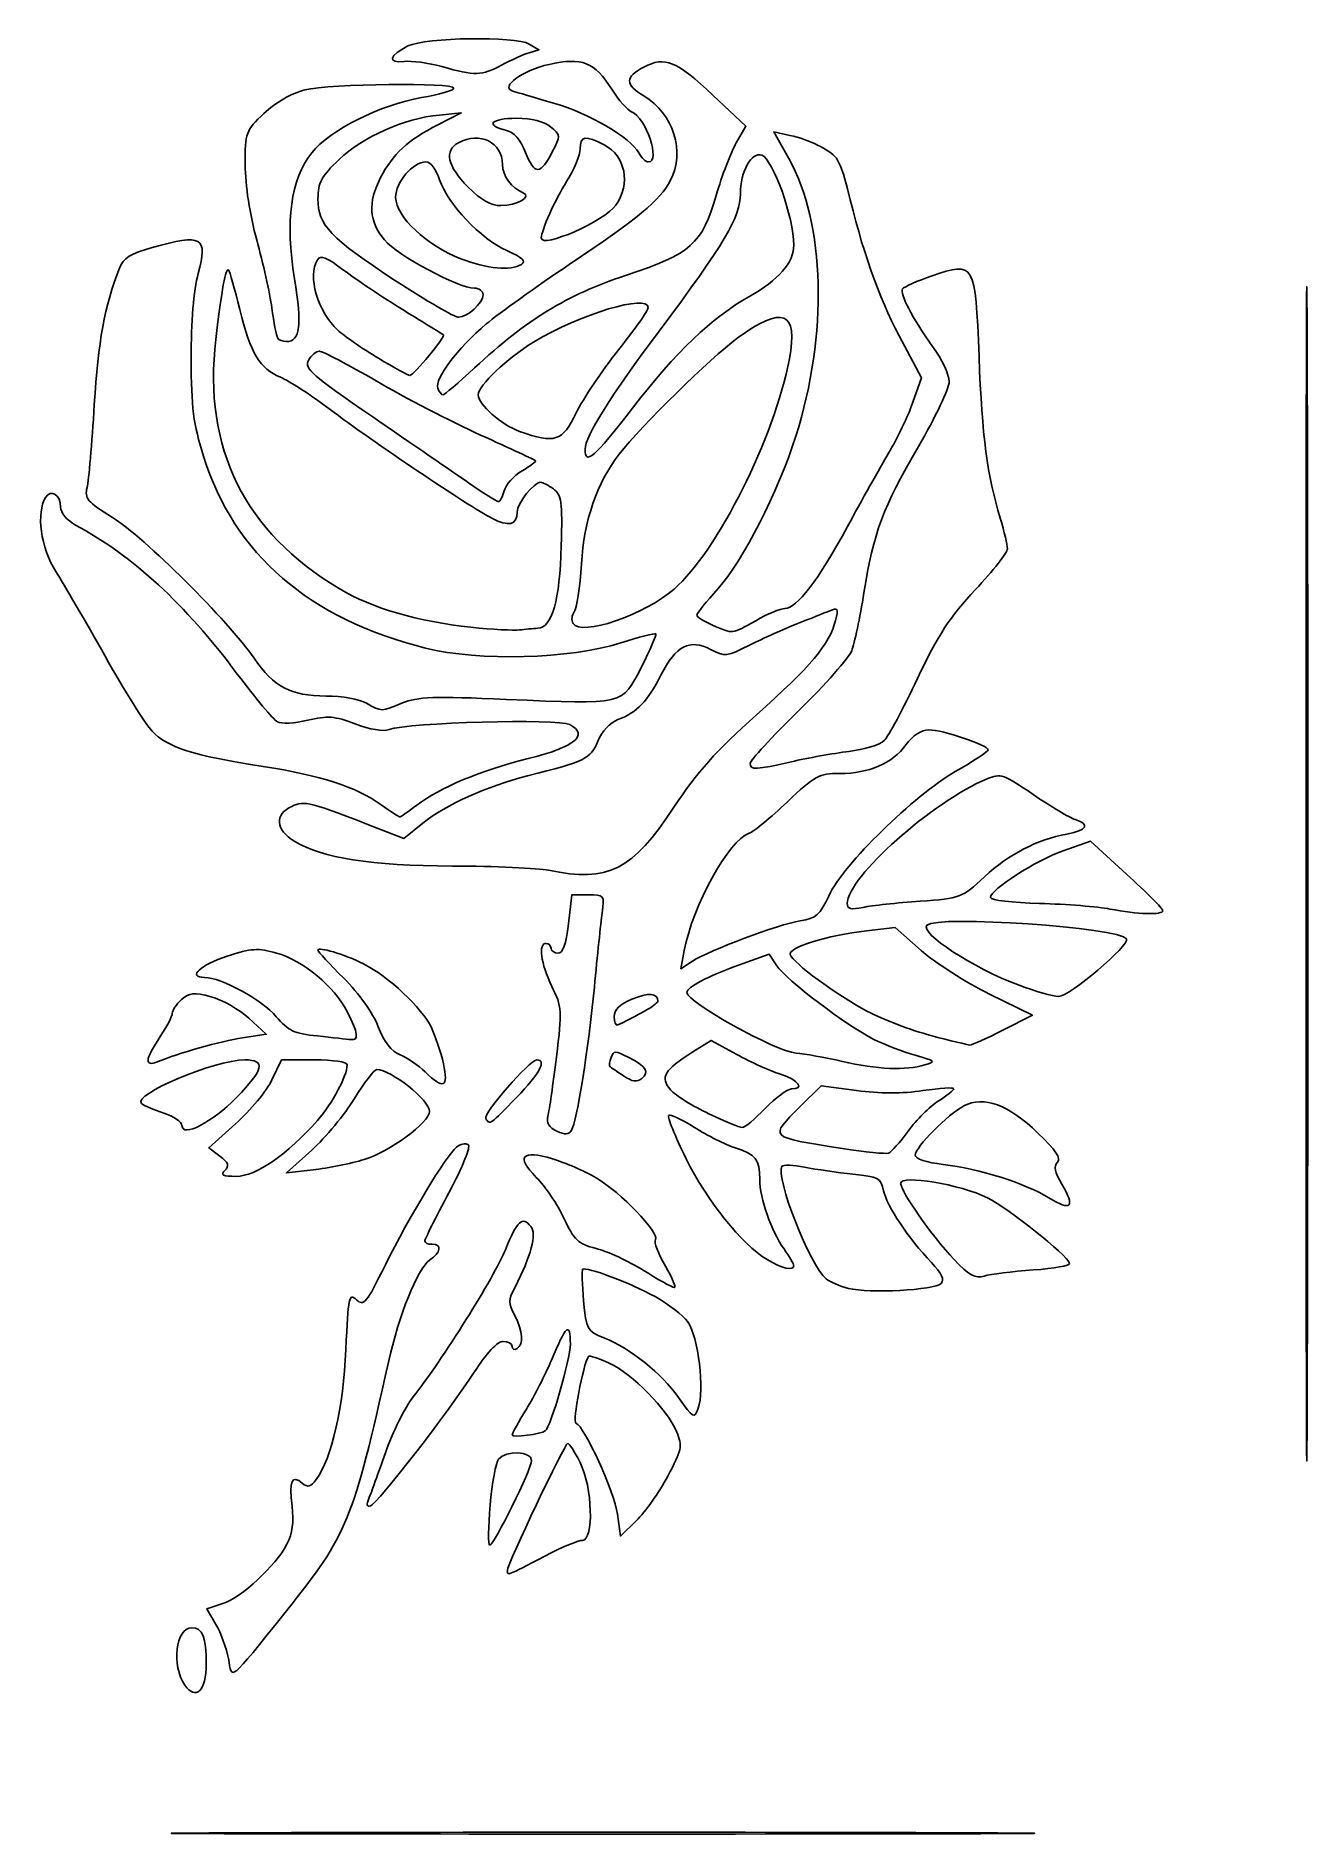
# Model space of a CAD drawing. Extents: x 5.9 to 75.2, y 0.6 to 98.6.
import ezdxf

# ---------------------------------------------------------------- set-up
doc = ezdxf.new("R2010")
doc.units = 0
doc.layers.get('0').update_dxf_attribs({"linetype": 'CONTINUOUS'})

msp = doc.modelspace()

# ---------------------------------------------------------------- linework, layer by layer
at = {"color": 7}
for points in [[(32.73434, 98.157871), (33.263507, 97.850699), (32.73434, 97.687498)], [(42.763543, 95.35366), (44.545033, 93.674288), (44.020356, 92.768138)], [(27.839548, 94.288941), (29.030173, 94.404826), (27.754077, 93.756685)], [(46.880502, 91.918759), (46.063548, 93.366325), (46.939568, 93.177603)], [(52.892502, 82.258941), (54.108437, 79.955737), (53.644004, 78.63282)], [(24.686342, 55.328092), (25.898758, 54.856391), (26.9353, 55.686005)], [(61.838639, 54.181256), (63.319819, 54.70185), (65.286379, 52.909002)], [(34.872044, 50.190112), (35.051648, 51.777612), (35.946641, 51.777612)], [(51.115164, 49.813401), (52.682733, 49.990751), (54.08562, 48.751469)], [(41.62915, 48.160509), (40.99896, 47.750958), (41.186441, 48.750313)], [(44.144568, 47.943688), (45.807006, 48.546679), (46.219883, 47.91655)], [(57.821068, 46.363461), (60.153632, 45.214733), (58.540761, 44.395131)], [(17.457504, 45.052014), (18.410023, 44.179096), (17.116631, 43.98514)], [(41.65926, 43.217399), (42.654448, 43.845633), (44.044394, 43.077641)], [(18.720599, 41.690795), (19.24059, 42.775706), (21.026527, 42.778749)], [(47.499855, 40.23101), (48.639325, 41.37048), (50.565381, 41.109762)], [(15.874045, 37.536316), (15.27184, 37.992066), (16.736224, 39.298975)], [(20.960381, 36.782785), (19.505173, 36.615471), (20.884843, 37.862616)], [(38.574168, 17.664771), (37.705183, 16.822518), (37.540576, 18.023456)], [(15.666916, 12.009255), (15.174751, 12.854443), (16.034536, 13.138195)]]:
    msp.add_lwpolyline(points, dxfattribs=at)
for points in [[(27.97184, 96.930161)], [(32.538712, 92.239678)], [(38.703025, 92.229789)], [(29.39592, 90.375652)], [(33.395798, 87.589173)], [(29.004292, 86.455287)], [(25.458298, 85.255686)], [(19.021872, 82.13855)], [(24.516691, 81.032707)], [(27.754165, 79.399739)], [(32.205173, 77.046098)], [(35.777048, 76.068698)], [(29.427048, 74.240432)], [(29.55934, 66.366959)], [(35.126041, 66.577366)], [(42.722361, 66.484328)], [(23.870798, 62.228659)], [(44.772882, 58.941528)], [(24.664548, 56.690845)], [(33.792673, 53.115707)], [(75.065043, 52.968237)], [(50.064548, 51.307966)], [(64.378808, 51.005777)], [(59.427581, 46.850091)], [(37.364548, 45.13743)], [(54.615834, 44.110558)], [(21.194755, 44.083028)], [(11.964548, 42.767509)], [(49.799965, 42.69304)], [(27.064732, 42.123767)], [(37.875684, 41.907817)], [(30.36725, 39.583865)], [(42.523923, 39.843694)], [(13.816631, 39.203148)], [(34.239025, 38.8957)], [(49.799965, 37.952963)], [(16.151857, 36.756171)], [(61.044757, 35.262341)], [(45.694589, 31.893359)], [(55.874462, 31.913415)], [(38.952048, 31.309598)], [(50.132324, 30.322888)], [(40.874744, 24.373054)], [(31.808298, 22.320067)], [(23.997914, 18.86703)], [(30.606907, 18.506257)], [(31.543715, 14.941881)], [(16.344521, 10.148935)], [(13.972759, 8.696785)], [(17.73995, 0.646861)]]:
    msp.add_lwpolyline(points, close=True, dxfattribs=at)
for points in [[(25.914196, 97.206685), (24.983001, 97.085312), (25.102537, 97.554997), (26.130176, 98.05532)], [(26.130176, 98.05532), (27.093376, 98.52427), (31.97262, 98.600036), (32.73434, 98.157871)], [(27.97184, 96.930161), (27.244236, 97.134919), (26.318297, 97.259355), (25.914196, 97.206685)], [(31.838429, 95.59374), (31.121628, 95.819954), (32.349125, 96.721441), (33.8231, 97.051302)], [(32.73434, 97.687498), (32.443298, 97.597737), (31.764867, 97.292074), (31.226712, 97.008246)], [(33.8231, 97.051302), (35.610078, 97.451209), (36.298481, 97.177644), (37.233868, 95.695894)], [(38.980544, 96.903807), (40.143382, 97.505134), (40.741028, 97.260239), (42.763543, 95.35366)], [(20.518622, 95.659544), (21.875064, 96.0011), (28.633298, 96.078256), (28.633298, 95.752187)], [(31.226712, 97.008246), (30.112957, 96.42084), (29.807712, 96.413517), (27.97184, 96.930161)], [(38.972315, 95.331687), (37.940549, 95.941166), (37.942779, 96.367158), (38.980544, 96.903807)], [(18.284793, 94.377595), (18.920629, 94.98245), (19.773577, 95.471939), (20.518622, 95.659544)], [(26.872065, 95.239657), (24.622119, 94.854258), (21.864899, 93.46691), (20.88675, 92.228031)], [(28.633298, 95.752187), (28.633298, 95.636223), (27.840744, 95.405585), (26.872065, 95.239657)], [(34.060858, 94.938147), (33.04023, 95.235065), (32.040139, 95.530082), (31.838429, 95.59374)], [(37.233868, 95.695894), (37.609211, 95.101312), (38.094224, 94.546564), (38.311675, 94.46312)], [(40.420772, 90.6975), (41.252005, 92.304929), (40.607959, 94.365488), (38.972315, 95.331687)], [(17.259501, 91.572226), (17.256299, 93.352309), (17.282572, 93.424207), (18.284793, 94.377595)], [(22.390661, 91.879005), (23.667762, 93.102683), (25.929582, 94.103042), (27.839548, 94.288941)], [(31.437233, 93.466652), (30.31358, 93.748671), (30.654514, 94.110946), (32.043571, 94.110946)], [(32.043571, 94.110946), (32.884994, 94.110946), (33.533712, 93.949097), (33.89943, 93.647925)], [(38.703025, 92.22979), (38.256152, 93.06478), (36.024137, 94.366993), (34.060858, 94.938147)], [(38.311675, 94.46312), (39.098863, 94.161046), (39.912094, 91.729696), (39.22594, 91.729696)], [(27.754077, 93.756685), (26.158946, 92.946503), (25.2842, 92.138848), (24.638799, 90.880341)], [(28.880488, 92.77872), (30.054307, 93.40693), (31.279132, 92.803713), (31.279132, 91.597405)], [(32.538712, 92.239678), (32.246848, 92.982688), (31.921495, 93.34511), (31.437233, 93.466652)], [(33.89943, 93.647925), (34.448999, 93.195351), (34.451152, 93.164367), (33.994886, 92.274619)], [(35.512465, 92.442955), (35.512465, 93.152562), (35.784756, 93.199038), (36.816459, 92.665524)], [(46.939568, 93.177603), (47.995089, 92.950212), (49.069053, 92.423879), (49.474599, 91.935226)], [(20.88675, 92.228031), (19.742518, 90.778798), (19.433325, 88.509321), (19.949975, 85.352074)], [(29.39592, 90.375652), (28.270854, 91.500719), (28.087735, 92.354453), (28.880488, 92.77872)], [(33.994886, 92.274619), (33.350713, 91.018438), (33.021532, 91.010539), (32.538712, 92.239678)], [(34.767139, 90.657017), (35.177069, 91.303971), (35.512465, 92.107643), (35.512465, 92.442955)], [(36.816459, 92.665524), (37.981954, 92.062822), (38.279787, 90.546549), (37.462008, 89.379008)], [(39.22594, 91.729696), (39.085539, 91.729696), (38.850229, 91.954738), (38.703025, 92.229789)], [(44.020356, 92.768138), (43.731783, 92.269755), (43.236203, 90.978562), (42.919068, 89.898819)], [(44.243715, 89.992053), (44.243715, 91.201214), (44.857178, 92.311438), (45.408424, 92.099904)], [(75.065043, 52.968237), (75.065046, 81.490321), (75.095992, 93.119204), (75.133809, 78.810197)], [(17.888995, 87.482117), (17.512718, 88.842042), (17.261477, 90.474466), (17.259501, 91.572226)], [(21.22628, 89.72453), (21.225221, 90.60633), (21.399942, 90.92973), (22.390661, 91.879005)], [(25.458298, 89.79085), (25.458298, 90.643077), (26.383136, 91.729696), (27.108478, 91.729696)], [(27.108478, 91.729696), (27.363769, 91.729696), (27.661952, 91.341776), (27.854032, 90.75977)], [(31.279132, 91.597405), (31.279132, 90.976163), (31.760991, 90.311853), (32.398885, 90.053671)], [(45.408424, 92.099904), (46.031793, 91.860696), (47.149414, 88.721911), (47.152655, 87.201315)], [(47.262362, 76.780737), (49.020013, 82.295889), (48.86602, 88.400615), (46.880502, 91.918759)], [(49.474599, 91.935226), (49.638254, 91.738035), (49.911646, 90.986044), (50.082138, 90.264134)], [(24.638799, 90.880341), (23.936483, 89.510849), (24.000047, 88.491548), (24.850823, 87.480461)], [(27.854032, 90.75977), (28.289695, 89.4397), (30.10367, 87.525435), (31.513547, 86.897931)], [(31.181858, 89.352498), (30.650024, 89.349659), (30.115944, 89.655629), (29.39592, 90.375652)], [(33.395798, 87.589173), (33.395798, 87.991914), (34.155914, 89.692378), (34.767139, 90.657017)], [(34.914205, 86.13845), (38.638205, 88.62555), (39.881725, 89.655096), (40.420772, 90.6975)], [(50.082138, 90.264134), (50.855237, 86.990621), (51.769791, 84.385559), (52.892502, 82.258941)], [(25.458298, 85.255686), (21.880216, 87.593487), (21.228105, 88.282089), (21.22628, 89.72453)], [(29.004292, 86.455287), (27.152079, 87.167791), (25.458298, 88.761056), (25.458298, 89.79085)], [(32.398885, 90.053671), (32.923943, 89.841159), (32.084134, 89.357316), (31.181858, 89.352498)], [(37.462008, 89.379008), (36.849643, 88.504734), (33.395798, 86.984445), (33.395798, 87.589173)], [(42.919068, 89.898819), (42.134592, 87.227934), (41.582784, 86.741239), (37.976731, 85.53965)], [(39.809912, 82.509098), (43.38102, 87.272844), (44.243715, 88.72882), (44.243715, 89.992053)], [(12.200324, 87.070228), (14.921582, 87.833774), (15.245469, 87.64883), (14.700967, 85.642327)], [(18.709706, 83.777951), (18.602727, 84.57048), (18.233406, 86.237355), (17.888995, 87.482117)], [(24.850823, 87.480461), (25.571204, 86.624335), (28.875757, 84.85053), (29.750314, 84.85053)], [(10.410261, 85.945749), (10.624423, 86.496957), (11.001578, 86.733878), (12.200324, 87.070228)], [(22.315344, 82.554061), (21.208785, 83.567908), (20.638839, 85.521023), (21.193948, 86.396904)], [(21.193948, 86.396904), (21.369882, 86.674501), (21.683459, 86.551102), (22.621354, 85.835192)], [(32.307297, 86.149202), (31.72201, 85.778539), (30.459392, 85.895544), (29.004292, 86.455287)], [(31.513547, 86.897931), (32.372803, 86.515495), (32.578823, 86.321161), (32.307297, 86.149202)], [(47.152655, 87.201315), (47.154772, 86.241315), (46.343107, 85.305296), (44.707929, 84.381802)], [(54.691203, 85.522598), (57.018219, 86.313575), (57.04431, 86.268586), (57.245216, 81.11838)], [(9.039238, 78.500528), (9.248132, 81.953447), (9.598623, 83.856756), (10.410261, 85.945749)], [(14.700967, 85.642327), (14.450319, 84.718692), (14.309794, 83.025348), (14.315368, 80.995862)], [(15.659065, 82.057665), (15.978772, 84.778721), (16.201138, 85.993802), (16.351821, 85.843117)], [(16.351821, 85.843117), (16.408794, 85.786145), (16.685442, 84.819001), (16.966599, 83.693907)], [(19.949975, 85.352074), (20.363492, 82.825073), (20.249758, 81.940113), (19.511478, 81.940113)], [(22.621354, 85.835192), (23.28242, 85.330588), (24.756716, 84.344539), (25.897567, 83.643972)], [(37.976731, 85.53965), (34.76689, 84.470085), (32.622329, 83.155752), (29.754047, 80.500228)], [(30.399313, 82.899738), (31.101493, 83.491571), (33.133197, 84.948991), (34.914205, 86.13845)], [(53.08259, 84.810616), (53.153675, 84.925637), (53.877554, 85.246029), (54.691203, 85.522598)], [(28.877048, 83.265355), (28.670226, 83.266625), (27.131788, 84.162283), (25.458298, 85.255686)], [(30.220798, 84.494662), (30.220798, 84.04123), (29.369364, 83.26231), (28.877048, 83.265355)], [(29.750314, 84.85053), (30.009079, 84.85053), (30.220798, 84.690389), (30.220798, 84.494662)], [(32.974928, 81.907617), (35.535822, 83.449921), (39.216632, 84.558918), (39.216632, 83.788189)], [(44.707929, 84.381802), (42.668103, 83.229775), (40.734737, 81.378966), (38.366401, 78.311055)], [(54.717876, 81.67851), (53.584332, 83.256319), (52.914677, 84.538928), (53.08259, 84.810616)], [(16.966599, 83.693907), (17.577694, 81.248507), (18.041331, 80.474111), (19.179638, 79.997538)], [(19.021872, 82.13855), (18.95716, 82.247691), (18.816688, 82.985421), (18.709706, 83.777951)], [(25.897567, 83.643972), (27.038416, 82.943406), (28.014316, 82.340106), (28.066233, 82.303306)], [(39.216632, 83.788189), (39.216632, 83.640464), (38.488885, 82.603806), (37.599416, 81.484504)], [(44.074384, 82.121251), (46.536885, 83.934668), (47.403406, 83.591148), (46.911286, 80.996597)], [(24.516691, 81.032707), (23.652128, 81.552279), (22.66152, 82.236888), (22.315344, 82.554061)], [(27.754165, 79.399739), (27.563008, 79.897883), (28.835646, 81.581806), (30.399313, 82.899738)], [(35.777048, 76.068698), (35.777048, 76.752098), (37.211529, 79.042932), (39.809912, 82.509098)], [(22.38358, 68.474251), (17.223047, 71.550088), (14.961288, 76.118805), (15.659065, 82.057665)], [(19.511478, 81.940113), (19.306905, 81.940113), (19.086581, 82.02941), (19.021872, 82.13855)], [(20.710427, 80.909115), (20.858141, 81.185122), (21.124225, 81.410946), (21.301726, 81.410946)], [(21.301726, 81.410946), (21.479224, 81.410946), (22.874017, 80.682579), (24.401269, 79.792354)], [(28.066233, 82.303306), (28.187113, 82.217622), (26.43355, 80.099157), (26.236483, 80.092799)], [(29.956215, 79.035243), (29.956215, 79.534375), (31.545855, 81.046955), (32.974928, 81.907617)], [(37.599416, 81.484504), (36.709948, 80.365201), (35.673115, 78.81919), (35.29534, 78.048927)], [(37.640477, 75.802437), (38.846948, 77.348162), (42.605769, 81.039745), (44.074384, 82.121251)], [(55.620798, 79.759977), (55.620798, 80.12393), (55.214483, 80.987268), (54.717876, 81.67851)], [(14.315368, 80.995862), (14.322697, 78.330515), (14.434807, 77.452331), (14.993596, 75.683449)], [(24.206848, 77.829227), (20.878458, 80.108325), (20.473, 80.465478), (20.710427, 80.909115)], [(26.236483, 80.092799), (26.155163, 80.090153), (25.381257, 80.513135), (24.516691, 81.032707)], [(29.754047, 80.500228), (28.880454, 79.691434), (28.105052, 79.029695), (28.030929, 79.029695)], [(46.911286, 80.996597), (46.096587, 76.701319), (43.010018, 70.534803), (40.627887, 68.443263)], [(57.245216, 81.11838), (57.416586, 76.725312), (57.687689, 74.659649), (58.401654, 72.306916)], [(19.179638, 79.997538), (19.649725, 79.800728), (20.865864, 79.009891), (21.882174, 78.240123)], [(24.401269, 79.792354), (25.928521, 78.902129), (28.487777, 77.5751), (30.088507, 76.843401)], [(28.030929, 79.029695), (27.956809, 79.029695), (27.832264, 79.196216), (27.754165, 79.399739)], [(53.948113, 76.219701), (54.86809, 77.802904), (55.620798, 79.396027), (55.620798, 79.759977)], [(8.644892, 73.987133), (8.734128, 74.359447), (8.911584, 76.390476), (9.039238, 78.500528)], [(32.205173, 77.046098), (31.207218, 77.39916), (29.956215, 78.505643), (29.956215, 79.035243)], [(53.644004, 78.63282), (53.388564, 77.905216), (52.791976, 76.65506), (52.318251, 75.854695)], [(75.133809, 78.810197), (75.171623, 64.501191), (75.17162, 41.164941), (75.133801, 26.951863)], [(21.882174, 78.240123), (24.114302, 76.54947), (29.488866, 72.932832), (30.69159, 72.312117)], [(29.427048, 74.240432), (28.626684, 74.79634), (26.277594, 76.411299), (24.206848, 77.829227)], [(35.29534, 78.048927), (34.52803, 76.484411), (34.144559, 76.359967), (32.205173, 77.046098)], [(38.366401, 78.311055), (36.267988, 75.5928), (35.777048, 75.167651), (35.777048, 76.068698)], [(30.088507, 76.843401), (31.689236, 76.111701), (33.036933, 75.48245), (33.083386, 75.445062)], [(43.029, 68.475455), (44.376769, 69.974497), (46.288584, 73.725222), (47.262362, 76.780737)], [(14.993596, 75.683449), (16.689369, 70.315376), (20.707273, 66.842669), (27.089695, 65.22869)], [(35.57955, 69.810432), (35.72048, 72.186697), (36.431231, 74.253156), (37.640477, 75.802437)], [(52.318251, 75.854695), (51.844527, 75.05433), (50.834705, 73.252063), (50.0742, 71.849652)], [(50.974614, 68.245247), (51.511322, 71.565622), (51.990614, 72.851007), (53.948113, 76.219701)], [(32.344892, 74.890953), (31.892264, 74.623578), (31.454394, 74.135729), (31.37185, 73.806841)], [(33.083386, 75.445062), (33.129842, 75.407676), (32.79752, 75.158327), (32.344892, 74.890953)], [(6.382768, 73.441198), (6.684862, 73.918143), (7.202048, 73.586827), (7.202048, 72.916357)], [(10.02824, 72.356199), (8.651658, 73.205877), (8.500388, 73.38422), (8.644892, 73.987133)], [(31.052011, 73.219278), (30.958647, 73.224993), (30.227413, 73.684527), (29.427048, 74.240432)], [(31.37185, 73.806841), (31.289302, 73.477951), (31.145377, 73.213547), (31.052011, 73.219278)], [(32.072882, 72.645421), (32.072882, 73.116236), (32.98317, 74.267195), (33.355537, 74.267195)], [(33.355537, 74.267195), (33.467574, 74.267195), (33.783487, 74.103225), (34.057561, 73.902816)], [(34.057561, 73.902816), (34.499201, 73.579882), (34.547508, 73.226628), (34.482265, 70.797179)], [(6.938732, 69.413017), (6.125794, 70.694886), (5.860547, 72.616708), (6.382768, 73.441198)], [(7.202048, 72.916357), (7.202048, 72.601661), (7.531341, 72.209512), (8.02209, 71.939785)], [(30.69159, 72.312117), (31.639349, 71.822985), (32.072882, 71.927593), (32.072882, 72.645421)], [(8.02209, 71.939785), (11.229395, 70.176975), (13.918787, 67.696739), (16.830791, 63.816153)], [(17.743932, 64.676393), (16.372628, 66.679474), (11.715967, 71.314477), (10.02824, 72.356199)], [(50.0742, 71.849652), (48.495892, 68.939169), (47.314956, 67.38946), (46.671849, 67.38484)], [(58.401654, 72.306916), (58.618435, 71.592564), (58.795798, 70.843709), (58.795798, 70.642798)], [(34.482265, 70.797179), (34.402593, 67.830502), (33.980781, 66.3418), (33.210862, 66.310034)], [(58.795798, 70.642798), (58.795798, 70.441883), (58.009774, 69.440584), (57.049075, 68.417686)], [(35.190737, 67.20118), (35.329884, 67.376707), (35.50485, 68.550869), (35.57955, 69.810432)], [(9.621538, 64.797154), (8.583255, 66.646391), (7.375993, 68.723529), (6.938732, 69.413017)], [(29.55934, 66.366959), (26.686579, 66.664263), (24.190465, 67.397291), (22.38358, 68.474251)], [(40.627887, 68.443263), (39.011574, 67.02412), (35.571065, 65.857305), (35.126041, 66.577366)], [(41.862465, 67.019183), (41.862465, 67.106525), (42.387406, 67.761847), (43.029, 68.475455)], [(50.31204, 65.094115), (50.458637, 65.479697), (50.756796, 66.897708), (50.974614, 68.245247)], [(57.049075, 68.417686), (55.669664, 66.948968), (55.006214, 65.930044), (53.894085, 63.572279)], [(35.126041, 66.577366), (35.022478, 66.744937), (35.05159, 67.025655), (35.190737, 67.20118)], [(42.722361, 66.484328), (42.249418, 66.691155), (41.862465, 66.931842), (41.862465, 67.019183)], [(45.076605, 66.723382), (43.765814, 65.974042), (43.865953, 65.98421), (42.722361, 66.484328)], [(46.671849, 67.38484), (46.427782, 67.382988), (45.709922, 67.085432), (45.076605, 66.723382)], [(49.429112, 66.736053), (49.1079, 65.456237), (48.0636, 64.20947), (45.117642, 61.588663)], [(47.325915, 66.551392), (48.0318, 66.8288), (48.835519, 67.150107), (49.111964, 67.265404)], [(49.111964, 67.265404), (49.55645, 67.45079), (49.593132, 67.389563), (49.429112, 66.736053)], [(32.205173, 66.219139), (31.914132, 66.179959), (30.723507, 66.246478), (29.55934, 66.366959)], [(33.210862, 66.310034), (32.948774, 66.299212), (32.496215, 66.258318), (32.205173, 66.219139)], [(37.720847, 65.518276), (38.717175, 65.839417), (39.575886, 66.058635), (39.629093, 66.005427)], [(39.629093, 66.005427), (39.682304, 65.952219), (39.333834, 65.140208), (38.854724, 64.200961)], [(39.916219, 63.760022), (40.726191, 65.357269), (41.479573, 65.747535), (42.617258, 65.159215)], [(44.743947, 65.38899), (45.458147, 65.750903), (46.620033, 66.273984), (47.325915, 66.551392)], [(12.189272, 60.701079), (11.815299, 61.104682), (10.659819, 62.947915), (9.621538, 64.797154)], [(27.089695, 65.22869), (29.975072, 64.49904), (34.981814, 64.63542), (37.720847, 65.518276)], [(42.617258, 65.159215), (43.408814, 64.749886), (43.502765, 64.760036), (44.743947, 65.38899)], [(47.40919, 61.809667), (48.85916, 63.23053), (50.165442, 64.708532), (50.31204, 65.094115)], [(16.830791, 63.816153), (17.813583, 62.506466), (18.795058, 61.335518), (19.011847, 61.21405)], [(21.674846, 62.616151), (19.727233, 62.628058), (18.821095, 63.102969), (17.743932, 64.676393)], [(38.854724, 64.200961), (37.789861, 62.113417), (37.945002, 62.150604), (31.488332, 62.435139)], [(37.569976, 61.330417), (38.609371, 61.725596), (39.18885, 62.325663), (39.916219, 63.760022)], [(53.894085, 63.572279), (53.119539, 61.930198), (52.30418, 60.405042), (52.082176, 60.183038)], [(23.870798, 62.228653), (23.506996, 62.436621), (22.518817, 62.610997), (21.674846, 62.616151)], [(25.833625, 62.236702), (24.674528, 61.752401), (24.703706, 61.75252), (23.870798, 62.228659)], [(31.488332, 62.435139), (27.547313, 62.608812), (26.648743, 62.577279), (25.833625, 62.236702)], [(44.772882, 58.941528), (44.772882, 59.098143), (45.95922, 60.388804), (47.40919, 61.809667)], [(19.011847, 61.21405), (19.233816, 61.089678), (19.957335, 61.125457), (20.668049, 61.295955)], [(20.668049, 61.295955), (21.751398, 61.555847), (22.117084, 61.527661), (23.250797, 61.096885)], [(23.250797, 61.096885), (24.054165, 60.791627), (24.77898, 60.671805), (25.101169, 60.790989)], [(25.101169, 60.790989), (26.122048, 61.168637), (34.320006, 61.393012), (34.941648, 61.060319)], [(34.941648, 61.060319), (36.017443, 60.48457), (35.233655, 59.842501), (32.677523, 59.205572)], [(36.471585, 60.150346), (36.699169, 60.69503), (37.137549, 61.16601), (37.569976, 61.330417)], [(45.117642, 61.588663), (42.927146, 59.639941), (41.876125, 58.462354), (40.619132, 56.548438)], [(18.23371, 58.776939), (14.416013, 59.372841), (13.003294, 59.822554), (12.189272, 60.701079)], [(32.646855, 58.2602), (35.8125, 59.059114), (36.0685, 59.185627), (36.471585, 60.150346)], [(49.653269, 58.392195), (51.247752, 58.392195), (52.512614, 58.939877), (53.2634, 59.955369)], [(52.082176, 60.183038), (51.860172, 59.961031), (50.987963, 59.695056), (50.143937, 59.591975)], [(53.2634, 59.955369), (53.650544, 60.479011), (54.099412, 60.773445), (54.510564, 60.773445)], [(54.510564, 60.773445), (55.25185, 60.773445), (57.737465, 59.937258), (57.737465, 59.687883)], [(32.677523, 59.205572), (30.0858, 58.559774), (27.895899, 57.641456), (26.611593, 56.66187)], [(47.02184, 59.034579), (45.098928, 58.586428), (44.772882, 58.57294), (44.772882, 58.941528)], [(50.143937, 59.591975), (49.299908, 59.488895), (47.894965, 59.238068), (47.02184, 59.034579)], [(57.737465, 59.687883), (57.737465, 59.595697), (56.933793, 59.059874), (55.951527, 58.497163)], [(24.664548, 56.690845), (23.268892, 57.676426), (21.399754, 58.282755), (18.23371, 58.776939)], [(26.9353, 55.686005), (28.202422, 56.700174), (30.412798, 57.696388), (32.646855, 58.2602)], [(46.800503, 56.846383), (48.305048, 58.272566), (48.525816, 58.392195), (49.653269, 58.392195)], [(55.951527, 58.497163), (53.71134, 57.213823), (49.83947, 53.41584), (49.070855, 51.747796)], [(50.064548, 51.307966), (50.064548, 52.719478), (54.729626, 56.881723), (57.682582, 58.104879)], [(57.682582, 58.104879), (58.418804, 58.409832), (58.581428, 58.354299), (60.202821, 57.24425)], [(19.798985, 56.601572), (20.514164, 56.927427), (20.700047, 56.878993), (24.686342, 55.328092)], [(60.202821, 57.24425), (61.156099, 56.59161), (62.181994, 55.979573), (62.482592, 55.884167)], [(19.958161, 54.692584), (18.907627, 55.331453), (18.838222, 56.163819), (19.798985, 56.601572)], [(25.674389, 56.02392), (25.628298, 56.031064), (25.173871, 56.33117), (24.664548, 56.690845)], [(26.611593, 56.66187), (26.142222, 56.30386), (25.720479, 56.016784), (25.674389, 56.02392)], [(40.619132, 56.548438), (38.364313, 53.115223), (37.032586, 52.445555), (33.792673, 53.115707)], [(44.71865, 55.139466), (44.966758, 55.228072), (45.903592, 55.996184), (46.800503, 56.846383)], [(62.482592, 55.884167), (63.31834, 55.618912), (63.136238, 55.295803), (62.036944, 55.093441)], [(41.186441, 48.750313), (41.645618, 51.197941), (43.604744, 54.741659), (44.71865, 55.139466)], [(62.036944, 55.093441), (60.411614, 54.794243), (58.89108, 54.003874), (57.547698, 52.759946)], [(28.553238, 53.349864), (24.07395, 53.366188), (21.470427, 53.772922), (19.958161, 54.692584)], [(57.869757, 51.627241), (57.869757, 52.069868), (60.322989, 53.648549), (61.838639, 54.181256)], [(33.792673, 53.115707), (33.21059, 53.236106), (30.852843, 53.341476), (28.553238, 53.349864)], [(75.133801, 26.951863), (75.095981, 12.738785), (75.065041, 24.446153), (75.065043, 52.968237)], [(57.547698, 52.759946), (56.304341, 51.608641), (56.243006, 51.585437), (54.033298, 51.430491)], [(65.286379, 52.909002), (66.367988, 51.922934), (67.255083, 51.026856), (67.257702, 50.917716)], [(35.946641, 51.777612), (36.828042, 51.777612), (36.83962, 51.76253), (36.709019, 50.785424)], [(49.070855, 51.747796), (48.578529, 50.67935), (48.382965, 50.506982), (47.500582, 50.363766)], [(50.924444, 51.095254), (50.262724, 50.958631), (50.064548, 51.007656), (50.064548, 51.307966)], [(54.033298, 51.430491), (52.796371, 51.343758), (51.397387, 51.192901), (50.924444, 51.095254)], [(60.54235, 51.307518), (59.072423, 51.347788), (57.869757, 51.491663), (57.869757, 51.627241)], [(64.378808, 51.005777), (63.738683, 51.131465), (62.012277, 51.267246), (60.54235, 51.307518)], [(67.257702, 50.917716), (67.263735, 50.666811), (65.891373, 50.70879), (64.378808, 51.005777)], [(34.308701, 48.602612), (34.581367, 48.602612), (34.744425, 49.062103), (34.872044, 50.190112)], [(36.709019, 50.785424), (36.636082, 50.239721), (36.445695, 48.424018), (36.285937, 46.750528)], [(47.500582, 50.363766), (46.322771, 50.172599), (42.542399, 48.754011), (41.62915, 48.160509)], [(59.427581, 46.850091), (56.934373, 47.7769), (53.985888, 49.70173), (54.409896, 50.125736)], [(54.409896, 50.125736), (54.965124, 50.680964), (64.905686, 49.998921), (65.28862, 49.379322)], [(33.971317, 46.78707), (33.362844, 48.044005), (33.218594, 49.131778), (33.660382, 49.131778)], [(33.660382, 49.131778), (33.805902, 49.131778), (33.924965, 49.012716), (33.924965, 48.867195)], [(46.958671, 48.521181), (46.832094, 48.908721), (48.956471, 49.569172), (51.115164, 49.813401)], [(65.28862, 49.379322), (65.492178, 49.049961), (62.15053, 46.22261), (61.573923, 46.236337)], [(15.051354, 47.27711), (14.093317, 47.282216), (14.804847, 47.950781), (16.285839, 48.437051)], [(16.285839, 48.437051), (17.595381, 48.867031), (17.952233, 48.889251), (18.970315, 48.604204)], [(18.970315, 48.604204), (20.406823, 48.202009), (22.123503, 46.77809), (22.82159, 45.409723)], [(21.224965, 48.7572), (21.224965, 48.969261), (22.64868, 48.543305), (23.698663, 48.017105)], [(22.634106, 47.227979), (21.859078, 48.003008), (21.224965, 48.691157), (21.224965, 48.7572)], [(33.924965, 48.867195), (33.924965, 48.721674), (34.097645, 48.602612), (34.308701, 48.602612)], [(51.176251, 45.42133), (49.436158, 46.349737), (47.10933, 48.059914), (46.958671, 48.521181)], [(54.08562, 48.751469), (54.857208, 48.069865), (56.538159, 46.995263), (57.821068, 46.363461)], [(18.956607, 45.134691), (18.198171, 46.039207), (15.950419, 47.272318), (15.051354, 47.27711)], [(24.514328, 44.585334), (24.236029, 45.31405), (23.466586, 46.395502), (22.634106, 47.227979)], [(23.698663, 48.017105), (25.05633, 47.336707), (26.89851, 45.610936), (27.403814, 44.546086)], [(41.333298, 46.459759), (41.333298, 46.743713), (42.425048, 47.319991), (44.144568, 47.943688)], [(46.219883, 47.91655), (46.715696, 47.159839), (50.039458, 44.639921), (51.521244, 43.897304)], [(13.790395, 46.065326), (14.22106, 46.455073), (14.452216, 46.477685), (15.399155, 46.2227)], [(15.399155, 46.2227), (16.007363, 46.058929), (16.933619, 45.532119), (17.457504, 45.052014)], [(34.219179, 42.93322), (34.532798, 45.484029), (34.52218, 45.649139), (33.971317, 46.78707)], [(36.285937, 46.750528), (35.964723, 43.385735), (35.336681, 39.445094), (35.041525, 38.942478)], [(37.364548, 45.13743), (37.364548, 45.516316), (37.658596, 45.807955), (38.318697, 46.083762)], [(38.318697, 46.083762), (39.226077, 46.462889), (39.745798, 46.428806), (39.745798, 45.990169)], [(47.286423, 43.151086), (46.158737, 43.235888), (41.333298, 45.917808), (41.333298, 46.459759)], [(61.573923, 46.236337), (61.282882, 46.243269), (60.317028, 46.519454), (59.427581, 46.850091)], [(12.626006, 44.04786), (12.989808, 44.583242), (13.287465, 45.153784), (13.287465, 45.315733)], [(13.287465, 45.315733), (13.287465, 45.477679), (13.513784, 45.814996), (13.790395, 46.065326)], [(21.194755, 44.083028), (19.92213, 44.214931), (19.6015, 44.36559), (18.956607, 45.134691)], [(22.82159, 45.409723), (23.424012, 44.228877), (23.474487, 43.822244), (23.010902, 43.884591)], [(37.562986, 44.68486), (37.453845, 44.632557), (37.364548, 44.836212), (37.364548, 45.13743)], [(39.745798, 45.990169), (39.745798, 45.826939), (38.937367, 45.343503), (37.562986, 44.68486)], [(54.615834, 44.110558), (53.553783, 44.388799), (52.005971, 44.978645), (51.176251, 45.42133)], [(25.703808, 43.054262), (25.208082, 43.2596), (24.839393, 43.734167), (24.514328, 44.585334)], [(27.403814, 44.546086), (27.628403, 44.072802), (27.924728, 43.184559), (28.062312, 42.572215)], [(56.737364, 43.590096), (56.632576, 43.598113), (55.677887, 43.832317), (54.615834, 44.110558)], [(58.540761, 44.395131), (57.653679, 43.94435), (56.842152, 43.582085), (56.737364, 43.590096)], [(11.964548, 42.767509), (11.964548, 42.936319), (12.262204, 43.512475), (12.626006, 44.04786)], [(17.116631, 43.98514), (15.94141, 43.808904), (13.598083, 43.143794), (12.427569, 42.654236)], [(23.010902, 43.884591), (22.829001, 43.909065), (22.011735, 43.998351), (21.194755, 44.083028)], [(37.194818, 42.911911), (37.339434, 43.288778), (37.431189, 43.290072), (38.136767, 42.925193)], [(40.436887, 41.149505), (39.840755, 41.822582), (40.073535, 42.216377), (41.65926, 43.217399)], [(49.799965, 42.69304), (48.85408, 42.912136), (47.722986, 43.118259), (47.286423, 43.151086)], [(51.521244, 43.897304), (52.104147, 43.605177), (53.116178, 43.216129), (53.770202, 43.032754)], [(11.614451, 40.398941), (11.088187, 40.879943), (15.584442, 42.781778), (17.247867, 42.781778)], [(12.427569, 42.654236), (12.141398, 42.534546), (11.964548, 42.577811), (11.964548, 42.767509)], [(17.247867, 42.781778), (18.388877, 42.781778), (18.270376, 42.249587), (16.791228, 40.731003)], [(21.026527, 42.778749), (22.079775, 42.780601), (22.812465, 42.669751), (22.812465, 42.508702)], [(22.812465, 42.508702), (22.812465, 41.895247), (22.031015, 40.432884), (21.191918, 39.476098)], [(23.219105, 40.681185), (23.744129, 41.54547), (24.291964, 42.252612), (24.436514, 42.252612)], [(24.436514, 42.252612), (25.198422, 42.252612), (27.310382, 40.578662), (27.310382, 39.974769)], [(27.064732, 42.123767), (26.711344, 42.471877), (26.098926, 42.890599), (25.703808, 43.054262)], [(28.062312, 42.572215), (28.354626, 41.271224), (28.063105, 41.140219), (27.064732, 42.123767)], [(30.36725, 39.583865), (30.20528, 39.845938), (32.767106, 42.781778), (33.157763, 42.781778)], [(33.157763, 42.781778), (33.706239, 42.781778), (33.302093, 42.034759), (32.04841, 40.731257)], [(33.759283, 39.720795), (33.832012, 40.021888), (34.038966, 41.467479), (34.219179, 42.93322)], [(37.133424, 42.41805), (37.079068, 42.460026), (37.106693, 42.682266), (37.194818, 42.911911)], [(37.875684, 41.907828), (37.521798, 42.146471), (37.187783, 42.376071), (37.133424, 42.41805)], [(38.136767, 42.925193), (39.120633, 42.416418), (39.303145, 42.124611), (38.864958, 41.760947)], [(44.044394, 43.077641), (44.808865, 42.655244), (45.880824, 42.168519), (46.426527, 41.996027)], [(54.297882, 42.502352), (53.25867, 42.192858), (51.668259, 42.260282), (49.799965, 42.69304)], [(53.770202, 43.032754), (54.867725, 42.72503), (54.908381, 42.684168), (54.297882, 42.502352)], [(16.736224, 39.298975), (17.541634, 40.017774), (18.434603, 41.094094), (18.720599, 41.690795)], [(38.864958, 41.760947), (38.610879, 41.550082), (38.348383, 41.589052), (37.875684, 41.907817)], [(47.021546, 41.194278), (46.803104, 41.194278), (46.162193, 40.718028), (45.597299, 40.135945)], [(46.426527, 41.996027), (47.414468, 41.68375), (47.777728, 41.194278), (47.021546, 41.194278)], [(54.188408, 41.102645), (55.121744, 41.242128), (55.880796, 41.290042), (55.87519, 41.209116)], [(55.87519, 41.209116), (55.869581, 41.128193), (55.487282, 40.823856), (55.025629, 40.532815)], [(12.824444, 39.882805), (12.278741, 40.057192), (11.734244, 40.289451), (11.614451, 40.398941)], [(16.791228, 40.731003), (15.465054, 39.369471), (13.816631, 38.522783), (13.816631, 39.203148)], [(20.884843, 37.862616), (21.643663, 38.548545), (22.69408, 39.816902), (23.219105, 40.681185)], [(32.04841, 40.731257), (30.608831, 39.234472), (30.590794, 39.222164), (30.36725, 39.583865)], [(42.523923, 39.843694), (41.650798, 40.251682), (40.711631, 40.839297), (40.436887, 41.149505)], [(49.799965, 37.952968), (45.719852, 38.593141), (45.79126, 38.522418), (47.499855, 40.23101)], [(50.565381, 41.109762), (51.808621, 40.941472), (53.093035, 40.93895), (54.188408, 41.102645)], [(55.025629, 40.532815), (54.563976, 40.241773), (53.82442, 39.506591), (53.382175, 38.899079)], [(53.768715, 37.583009), (53.768715, 38.017511), (55.549636, 39.820974), (56.426462, 40.274399)], [(56.426462, 40.274399), (57.505658, 40.832471), (58.853398, 40.337142), (60.454323, 38.794055)], [(13.816631, 39.203148), (13.816631, 39.402573), (13.370147, 39.708421), (12.824444, 39.882805)], [(21.191918, 39.476098), (19.573634, 37.630833), (17.836975, 36.431778), (16.782663, 36.431778)], [(27.310382, 39.974769), (27.310382, 39.377437), (25.103849, 37.748509), (23.750063, 37.346435)], [(34.239025, 38.8957), (33.801952, 39.093997), (33.66484, 39.329812), (33.759283, 39.720795)], [(41.286726, 37.390366), (40.68237, 38.610006), (40.253272, 39.673268), (40.333173, 39.753167)], [(40.333173, 39.753167), (40.413075, 39.833068), (41.046223, 39.53837), (41.740169, 39.098283)], [(44.340822, 39.089753), (44.214653, 39.096421), (43.397048, 39.435704), (42.523923, 39.843694)], [(45.597299, 40.135945), (45.032406, 39.553862), (44.466992, 39.083075), (44.340822, 39.089753)], [(28.768903, 38.022027), (28.972613, 38.191091), (29.259562, 38.25508), (29.40657, 38.164228)], [(35.041525, 38.942478), (34.901008, 38.703192), (34.690397, 38.690915), (34.239025, 38.8957)], [(41.740169, 39.098283), (42.434113, 38.658197), (43.430126, 38.158597), (43.953531, 37.988063)], [(53.382175, 38.899079), (52.939929, 38.291566), (52.459027, 37.750766), (52.313507, 37.697304)], [(60.454323, 38.794055), (61.440026, 37.843965), (61.730268, 37.408332), (61.518594, 37.196657)], [(16.151857, 36.756171), (16.40799, 37.012306), (16.349535, 37.176461), (15.874045, 37.536316)], [(23.750063, 37.346435), (23.016104, 37.12845), (21.760746, 36.874807), (20.960381, 36.782785)], [(24.901279, 31.61166), (26.177121, 34.1932), (28.204679, 37.553765), (28.768903, 38.022027)], [(29.40657, 38.164228), (29.565002, 38.066311), (29.138716, 36.997492), (28.359828, 35.539751)], [(33.122883, 36.376515), (31.991961, 37.509117), (32.325982, 37.892096), (34.004213, 37.387022)], [(34.004213, 37.387022), (34.685325, 37.182039), (35.756652, 36.713067), (36.384939, 36.344868)], [(45.694589, 31.893359), (44.314859, 32.734766), (42.427131, 35.088933), (41.286726, 37.390366)], [(43.953531, 37.988063), (45.088982, 37.618112), (45.29265, 37.35733), (45.297998, 36.266594)], [(52.313507, 37.697304), (52.167986, 37.643842), (51.036892, 37.758889), (49.799965, 37.952963)], [(55.290069, 37.078198), (54.38053, 37.189042), (53.768715, 37.392054), (53.768715, 37.583009)], [(16.782663, 36.431778), (16.028455, 36.431778), (15.895722, 36.500035), (16.151857, 36.756171)], [(34.625796, 34.146657), (34.277411, 34.89415), (33.601099, 35.897587), (33.122883, 36.376515)], [(36.384939, 36.344868), (37.719945, 35.562503), (39.839683, 33.358156), (39.611715, 32.989298)], [(48.909999, 30.845588), (48.029879, 31.576023), (46.140042, 36.390376), (46.502942, 36.977558)], [(46.502942, 36.977558), (46.56324, 37.075126), (47.121379, 37.054136), (47.74325, 36.930917)], [(47.74325, 36.930917), (48.365119, 36.807698), (49.550741, 36.637391), (50.37796, 36.552457)], [(50.37796, 36.552457), (51.770259, 36.4095), (51.894425, 36.34145), (52.049265, 35.636475)], [(52.974965, 36.05022), (52.974965, 36.538858), (56.259444, 35.990123), (57.698013, 35.261145)], [(61.044757, 35.262341), (59.7344, 36.065008), (57.299587, 36.833297), (55.290069, 37.078198)], [(61.518594, 37.196657), (61.306916, 36.98498), (61.371385, 36.661815), (61.754986, 36.01166)], [(28.359828, 35.539751), (27.63711, 34.187146), (27.045798, 33.001077), (27.045798, 32.904041)], [(45.297998, 36.266594), (45.303104, 35.226964), (45.921247, 33.451295), (46.619395, 32.470836)], [(52.049265, 35.636475), (52.232999, 34.799934), (53.382463, 33.074203), (54.647994, 31.734908)], [(55.874462, 31.913415), (54.700308, 33.147709), (52.974965, 35.60931), (52.974965, 36.05022)], [(61.754986, 36.01166), (62.499327, 34.750095), (62.272198, 34.510464), (61.044757, 35.262341)], [(57.698013, 35.261145), (58.905177, 34.649429), (62.000421, 32.179826), (62.17975, 31.685304)], [(31.441184, 32.430892), (32.090265, 34.02792), (32.355023, 34.270103), (32.828349, 33.699781)], [(32.828349, 33.699781), (33.152707, 33.308954), (32.827291, 32.061034), (31.967368, 30.398146)], [(36.378031, 32.503285), (35.386187, 32.755313), (35.187337, 32.94181), (34.625796, 34.146657)], [(26.4165, 24.405127), (27.981733, 26.388303), (30.842334, 30.957449), (31.441184, 32.430892)], [(27.045798, 32.904041), (27.045798, 32.807005), (27.224392, 32.727612), (27.442673, 32.727612)], [(27.442673, 32.727612), (28.003029, 32.727612), (27.935161, 32.29542), (27.305556, 31.854428)], [(38.952048, 31.309598), (38.151684, 31.809767), (36.993375, 32.346926), (36.378031, 32.503285)], [(39.611715, 32.989298), (39.525284, 32.849447), (39.769531, 32.197574), (40.15449, 31.540693)], [(46.619395, 32.470836), (46.913501, 32.057803), (47.154132, 31.648953), (47.154132, 31.562275)], [(23.319904, 29.704567), (23.724142, 29.338736), (23.85736, 29.499396), (24.901279, 31.61166)], [(27.305556, 31.854428), (26.654741, 31.39858), (25.633778, 28.866693), (25.064553, 26.296959)], [(35.646953, 31.362796), (35.818966, 31.534809), (38.260173, 30.615472), (39.591877, 29.877173)], [(40.15449, 31.540693), (40.539448, 30.88381), (40.753803, 30.358477), (40.630835, 30.373283)], [(47.154132, 31.562275), (47.154132, 31.259161), (46.486022, 31.410717), (45.694589, 31.893359)], [(54.647994, 31.734908), (55.223145, 31.126234), (55.378567, 30.792047), (55.179206, 30.592686)], [(57.52973, 30.995451), (57.041307, 30.844786), (56.723214, 31.021195), (55.874462, 31.913415)], [(62.17975, 31.685304), (62.221912, 31.569033), (61.328943, 31.408214), (60.195375, 31.327926)], [(31.967368, 30.398146), (31.598944, 29.685689), (31.596264, 29.51226), (31.943397, 28.846714)], [(35.698425, 29.642694), (35.61742, 30.536052), (35.594256, 31.310098), (35.646953, 31.362796)], [(40.630835, 30.373283), (40.507867, 30.3881), (39.752413, 30.80943), (38.952048, 31.309598)], [(50.132324, 30.322888), (49.660278, 30.444194), (49.110233, 30.679409), (48.909999, 30.845588)], [(55.179206, 30.592686), (54.814388, 30.227868), (51.244675, 30.037035), (50.132324, 30.322888)], [(60.195375, 31.327926), (59.061805, 31.247641), (57.862264, 31.098024), (57.52973, 30.995451)], [(22.74707, 26.98406), (22.86889, 29.876377), (22.910691, 30.074899), (23.319904, 29.704567)], [(36.803568, 27.630043), (35.877923, 28.005349), (35.840757, 28.073035), (35.698425, 29.642694)], [(39.591877, 29.877173), (40.307585, 29.480383), (41.113054, 28.857046), (41.38181, 28.491976)], [(31.943397, 28.846714), (32.397994, 27.975115), (32.448423, 27.271162), (32.07289, 27.03907)], [(33.949452, 26.417238), (34.749272, 28.332411), (34.984349, 28.532034), (34.977718, 27.290424)], [(41.38181, 28.491976), (41.94343, 27.729085), (42.302787, 24.723243), (41.944039, 23.789203)], [(40.874744, 24.373054), (39.944429, 25.692902), (38.26238, 27.038559), (36.803568, 27.630043)], [(21.12994, 19.901543), (21.977964, 21.061283), (22.615149, 23.85196), (22.74707, 26.98406)], [(31.315972, 27.435945), (31.000229, 27.435945), (30.422607, 26.81582), (29.705498, 25.706972)], [(31.808306, 27.155746), (31.808298, 27.309855), (31.586752, 27.435945), (31.315972, 27.435945)], [(32.07289, 27.03907), (31.927369, 26.949133), (31.808306, 27.001637), (31.808306, 27.155746)], [(34.977718, 27.290424), (34.973194, 26.443154), (33.922441, 22.802252), (33.609838, 22.550665)], [(35.281187, 22.97901), (35.080353, 23.052371), (35.665381, 26.165313), (35.964974, 26.617448)], [(35.964974, 26.617448), (36.004169, 26.676599), (36.514775, 26.509205), (37.099655, 26.24546)], [(25.064553, 26.296959), (23.162889, 17.712029), (22.821392, 16.87916), (19.509668, 12.749329)], [(29.705498, 25.706972), (28.279122, 23.501395), (24.475411, 18.604344), (24.084409, 18.470155)], [(32.583284, 23.742142), (33.009528, 24.434874), (33.624303, 25.638667), (33.949452, 26.417238)], [(37.099655, 26.24546), (38.336088, 25.687906), (40.27369, 23.708127), (40.772646, 22.492515)], [(24.899972, 21.362419), (25.27981, 22.460363), (25.96225, 23.829581), (26.4165, 24.405127)], [(31.808298, 22.320067), (31.808298, 22.409475), (32.157043, 23.04941), (32.583284, 23.742142)], [(41.944039, 23.789203), (41.721289, 23.20925), (41.678662, 23.232525), (40.874744, 24.373054)], [(33.609838, 22.550665), (33.398301, 22.380416), (31.808298, 22.176896), (31.808298, 22.320067)], [(37.540576, 18.023456), (37.374563, 19.234645), (35.744568, 22.809745), (35.281187, 22.97901)], [(31.543715, 14.941881), (31.543715, 15.289326), (34.673577, 21.879695), (34.838584, 21.879695)], [(34.838584, 21.879695), (34.912263, 21.879695), (35.213089, 21.408189), (35.507089, 20.831903)], [(40.772646, 22.492515), (41.091773, 21.715024), (41.05388, 21.529059), (40.28078, 20.078576)], [(23.997914, 18.86703), (24.114204, 19.141548), (24.520131, 20.264472), (24.899972, 21.362419)], [(32.866632, 20.94778), (32.866632, 20.469484), (30.817005, 16.323445), (30.580555, 16.323445)], [(30.606918, 18.506257), (30.711344, 19.706804), (30.919891, 20.837898), (31.070354, 21.019799)], [(31.070354, 21.019799), (31.469798, 21.502701), (32.866632, 21.446696), (32.866632, 20.94778)], [(35.507089, 20.831903), (36.184951, 19.503181), (36.274335, 16.588028), (35.637211, 16.588028)], [(19.816823, 18.459127), (19.652305, 19.848229), (19.798673, 20.178186), (20.369355, 19.704574)], [(20.369355, 19.704574), (20.677023, 19.449232), (20.827746, 19.488266), (21.12994, 19.901543)], [(40.28078, 20.078576), (39.820085, 19.214224), (39.052111, 18.128012), (38.574168, 17.664771)], [(24.084409, 18.470155), (23.887046, 18.402422), (23.857849, 18.536391), (23.997914, 18.86703)], [(19.533018, 16.37729), (19.836206, 16.963594), (19.920616, 17.582766), (19.816823, 18.459127)], [(30.580555, 16.323445), (30.490628, 16.323445), (30.502492, 17.305711), (30.606907, 18.506257)], [(16.034536, 13.138195), (17.057624, 13.475846), (18.928228, 15.207758), (19.533018, 16.37729)], [(33.58669, 15.730032), (31.450545, 14.61661), (31.543715, 14.652556), (31.543715, 14.941881)], [(35.637211, 16.588028), (35.414781, 16.588028), (34.492046, 16.20193), (33.58669, 15.730032)], [(19.509668, 12.749329), (16.290536, 8.734959), (16.562072, 8.958046), (16.344521, 10.148935)], [(13.972759, 8.696785), (13.231532, 9.755037), (13.478396, 11.825528), (14.345798, 11.825528)], [(14.345798, 11.825528), (14.933266, 11.825528), (15.139548, 11.31262), (15.139548, 9.851911)], [(16.344521, 10.148935), (16.24253, 10.707259), (15.937605, 11.544403), (15.666916, 12.009255)], [(15.139548, 9.851911), (15.139548, 8.393636), (14.575925, 7.835649), (13.972759, 8.696785)], [(36.70309, 0.577191), (15.74809, 0.577196), (7.214677, 0.60855), (17.73995, 0.646861)], [(17.73995, 0.646861), (28.265223, 0.685173), (45.410223, 0.685168), (55.83995, 0.646848)], [(55.83995, 0.646848), (66.269677, 0.608531), (57.65809, 0.577183), (36.70309, 0.577191)]]:
    msp.add_open_spline(points, degree=3, dxfattribs=at)

doc.saveas('drawing.dxf')
